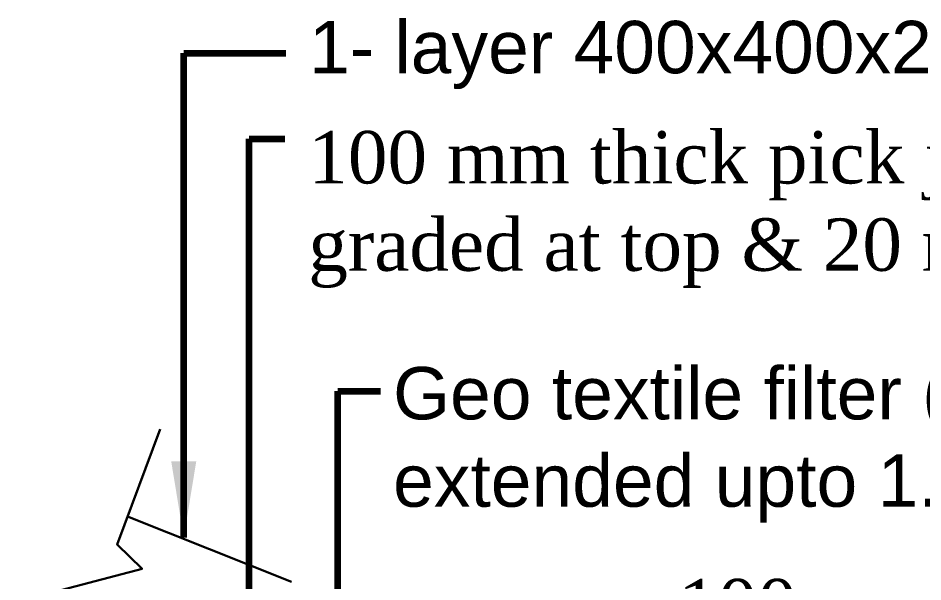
# Model space of a CAD drawing. Extents: x -1206532 to 786809, y -4288605 to 172932.
# Drawn here: x 240216 to 246740, y -4222336 to -4218269 of the extents above; entities that cross this region are included whole.
import ezdxf

# ---------------------------------------------------------------- set-up
doc = ezdxf.new("R2010")
doc.units = 0
doc.header["$LTSCALE"] = 300
doc.header["$MEASUREMENT"] = 0
doc.layers.add('LINE', color=7, linetype='CONTINUOUS')
doc.styles.add('Arial-200', font='ARIAL_0.TTF')
doc.styles.add('style1', font='TIMES_0.TTF')
doc.dimstyles.get("Standard").update_dxf_attribs({"dimtxt": 75, "dimasz": 75, "dimexe": 60, "dimexo": 60, "dimgap": 100, "dimtad": 1, "dimdec": 0, "dimzin": 0, "dimdsep": 46, "dimtxsty": 'style1', "dimcen": 0.09, "dimclrd": 5, "dimclre": 5, "dimadec": 0, "dimazin": 0, "dimtfac": 1, "dimtdec": 0, "dimtofl": 0, "dimtmove": 0, "dimatfit": 3, "dimfxl": 1, "dimtolj": 1, "dimtzin": 0, "dimarcsym": 0})

msp = doc.modelspace()

# ---------------------------------------------------------------- linework, layer by layer
at = {"layer": 'LINE', "color": 0, "lineweight": 30}
msp.add_line((242187.952, -4222336.309), (241005.845, -4221863.466), dxfattribs=at)
msp.add_lwpolyline([(240215.798, -4223903.436), (240756.057, -4222514.212), (240534.005, -4222393.255), (241109.392, -4222241.965), (240929.996, -4222066.945), (241240.675, -4221233.493)], dxfattribs=at)

# ---------------------------------------------------------------- texts
at = {"layer": 'LINE', "color": 0, "lineweight": 30, "char_height": 378, "attachment_point": 1, "style": 'Arial-200'}
for s, insert, width in [('1- layer 400x400x200 C.C block', (242313.647, -4218289.27), 10683.56643), ('{\\fTimes New Roman|b0|i0|c0|p18;100 mm thick pick jhama chips (40 mm to 20 mm well graded at top & 20 mm to 5 mm well graded at bottom) }', (242308.402, -4219083.981), 13558.60743), ('Geo textile filter (thickness >= 3.00 mm) shall be extended upto 1.00 m below the C.C. Block at toe.', (242919.746, -4220786.01), 12443.35607), ('{\\fTimes New Roman|b0|i0|c0|p18;100 mm thick sand (FM: 1.00 - 1.50 )}', (244975.701, -4222315.439), 10683.56643)]:
    msp.add_mtext(s, dxfattribs=dict(at, insert=insert, width=width))

# ---------------------------------------------------------------- leaders
at = {"layer": 'LINE', "color": 0, "lineweight": 30}
for points in [[(241410.207, -4222016.181), (241410.207, -4218521.566), (242146.216, -4218521.566)], [(241881.366, -4223454.381), (241881.366, -4219139.163), (242139.629, -4219139.163)], [(242520.932, -4223921.481), (242520.932, -4220960.593), (242828.438, -4220960.593)]]:
    msp.add_leader(points, dimstyle='Standard', override={"dimtxt": 0.9, "dimasz": 550, "dimclrd": 7, "dimclre": 7, "dimclrt": 7, "dimlwd": 65535, "dimlwe": 65535}, dxfattribs=at)

doc.saveas('drawing.dxf')
